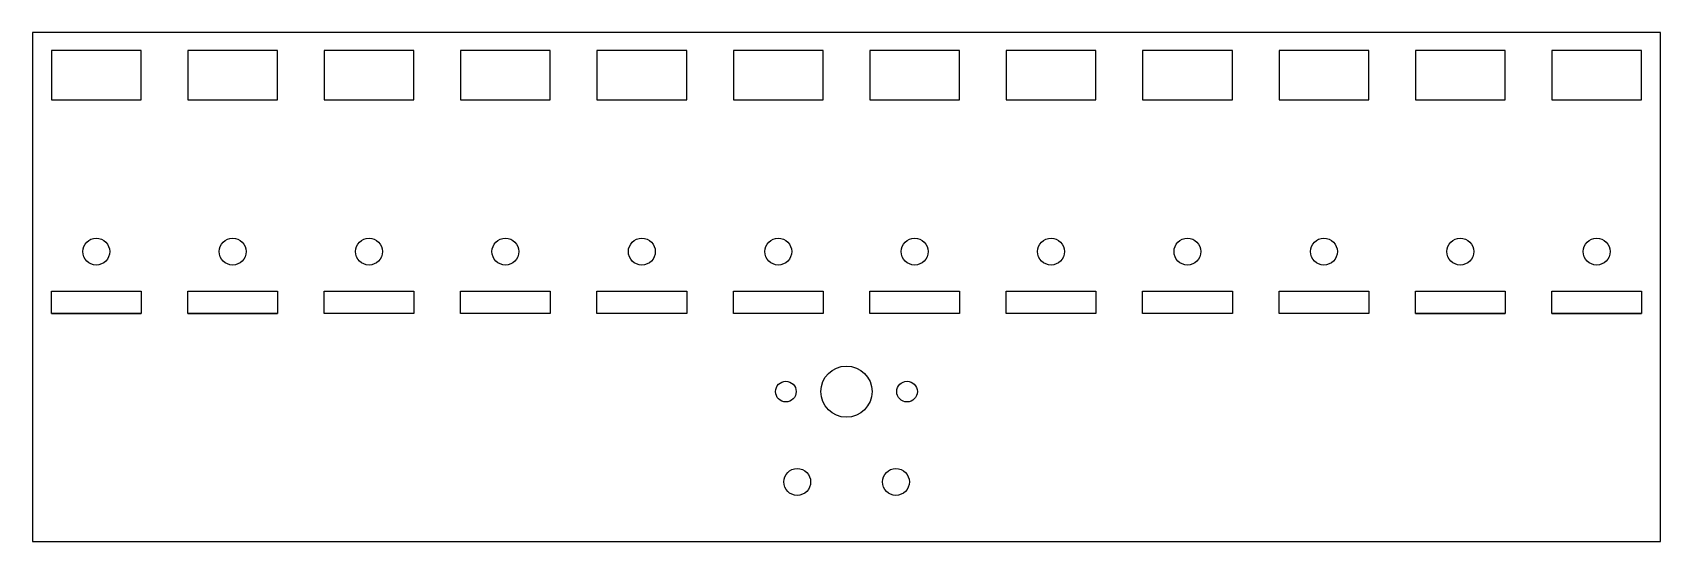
# Model space of a CAD drawing. Header units: millimetres. Extents: x 2682 to 2863, y 1426 to 1483.
import ezdxf

# ---------------------------------------------------------------- set-up
doc = ezdxf.new("R2010")
doc.units = ezdxf.units.MM
doc.layers.add('corte', color=1, linetype='Continuous')

msp = doc.modelspace()

# ---------------------------------------------------------------- linework, layer by layer
msp.add_line((2683.78, 1451.61), (2693.78, 1451.61))
for points in [[(2681.68, 1482.91), (2681.68, 1426.22), (2863.08, 1426.22), (2863.08, 1482.91), (2681.68, 1482.91)], [(2683.78, 1454.11), (2693.78, 1454.11), (2693.78, 1451.61), (2683.78, 1451.61), (2683.78, 1454.11)], [(2698.98, 1454.11), (2708.98, 1454.11), (2708.98, 1451.61), (2698.98, 1451.61), (2698.98, 1454.11)], [(2714.18, 1454.11), (2724.18, 1454.11), (2724.18, 1451.61), (2714.18, 1451.61), (2714.18, 1454.11)], [(2729.38, 1454.11), (2739.38, 1454.11), (2739.38, 1451.61), (2729.38, 1451.61), (2729.38, 1454.11)], [(2744.58, 1454.11), (2754.58, 1454.11), (2754.58, 1451.61), (2744.58, 1451.61), (2744.58, 1454.11)], [(2759.78, 1454.11), (2769.78, 1454.11), (2769.78, 1451.61), (2759.78, 1451.61), (2759.78, 1454.11)], [(2774.98, 1454.11), (2784.98, 1454.11), (2784.98, 1451.61), (2774.98, 1451.61), (2774.98, 1454.11)], [(2790.18, 1454.11), (2800.18, 1454.11), (2800.18, 1451.61), (2790.18, 1451.61), (2790.18, 1454.11)], [(2805.38, 1454.11), (2815.38, 1454.11), (2815.38, 1451.61), (2805.38, 1451.61), (2805.38, 1454.11)], [(2820.58, 1454.11), (2830.58, 1454.11), (2830.58, 1451.61), (2820.58, 1451.61), (2820.58, 1454.11)], [(2835.78, 1454.11), (2845.78, 1454.11), (2845.78, 1451.61), (2835.78, 1451.61), (2835.78, 1454.11)], [(2850.98, 1454.11), (2860.98, 1454.11), (2860.98, 1451.61), (2850.98, 1451.61), (2850.98, 1454.11)]]:
    msp.add_lwpolyline(points)
at = {"color": 1}
for points in [[(2693.78, 1475.41), (2693.78, 1480.91), (2683.78, 1480.91), (2683.78, 1475.41), (2693.78, 1475.41)], [(2708.98, 1475.41), (2708.98, 1480.91), (2698.98, 1480.91), (2698.98, 1475.41), (2708.98, 1475.41)], [(2724.18, 1475.41), (2724.18, 1480.91), (2714.18, 1480.91), (2714.18, 1475.41), (2724.18, 1475.41)], [(2739.38, 1475.41), (2739.38, 1480.91), (2729.38, 1480.91), (2729.38, 1475.41), (2739.38, 1475.41)], [(2754.58, 1475.41), (2754.58, 1480.91), (2744.58, 1480.91), (2744.58, 1475.41), (2754.58, 1475.41)], [(2769.78, 1475.41), (2769.78, 1480.91), (2759.78, 1480.91), (2759.78, 1475.41), (2769.78, 1475.41)], [(2784.98, 1475.41), (2784.98, 1480.91), (2774.98, 1480.91), (2774.98, 1475.41), (2784.98, 1475.41)], [(2800.18, 1475.41), (2800.18, 1480.91), (2790.18, 1480.91), (2790.18, 1475.41), (2800.18, 1475.41)], [(2815.38, 1475.41), (2815.38, 1480.91), (2805.38, 1480.91), (2805.38, 1475.41), (2815.38, 1475.41)], [(2830.58, 1475.41), (2830.58, 1480.91), (2820.58, 1480.91), (2820.58, 1475.41), (2830.58, 1475.41)], [(2845.78, 1475.41), (2845.78, 1480.91), (2835.78, 1480.91), (2835.78, 1475.41), (2845.78, 1475.41)], [(2860.98, 1475.41), (2860.98, 1480.91), (2850.98, 1480.91), (2850.98, 1475.41), (2860.98, 1475.41)]]:
    msp.add_lwpolyline(points, dxfattribs=at)
for points in [[(2708.98, 1451.61), (2698.98, 1451.61)], [(2845.78, 1451.61), (2835.78, 1451.61)], [(2860.98, 1451.61), (2850.98, 1451.61)]]:
    msp.add_lwpolyline(points, close=True)
for centre in [(2688.78, 1458.51), (2703.98, 1458.51), (2719.18, 1458.51), (2734.38, 1458.51), (2749.58, 1458.51), (2764.78, 1458.51), (2779.98, 1458.51), (2795.18, 1458.51), (2810.38, 1458.51), (2825.58, 1458.51), (2840.78, 1458.51), (2855.98, 1458.51)]:
    msp.add_circle(centre, 1.5, dxfattribs=at)
at = {"color": 2}
for centre in [(2766.89, 1432.85), (2777.89, 1432.85)]:
    msp.add_circle(centre, 1.5, dxfattribs=at)
at = {"layer": 'corte'}
for centre, radius in [((2772.38, 1442.91), 2.85), ((2765.63, 1442.91), 1.15), ((2779.13, 1442.91), 1.15)]:
    msp.add_circle(centre, radius, dxfattribs=at)

doc.saveas('drawing.dxf')
